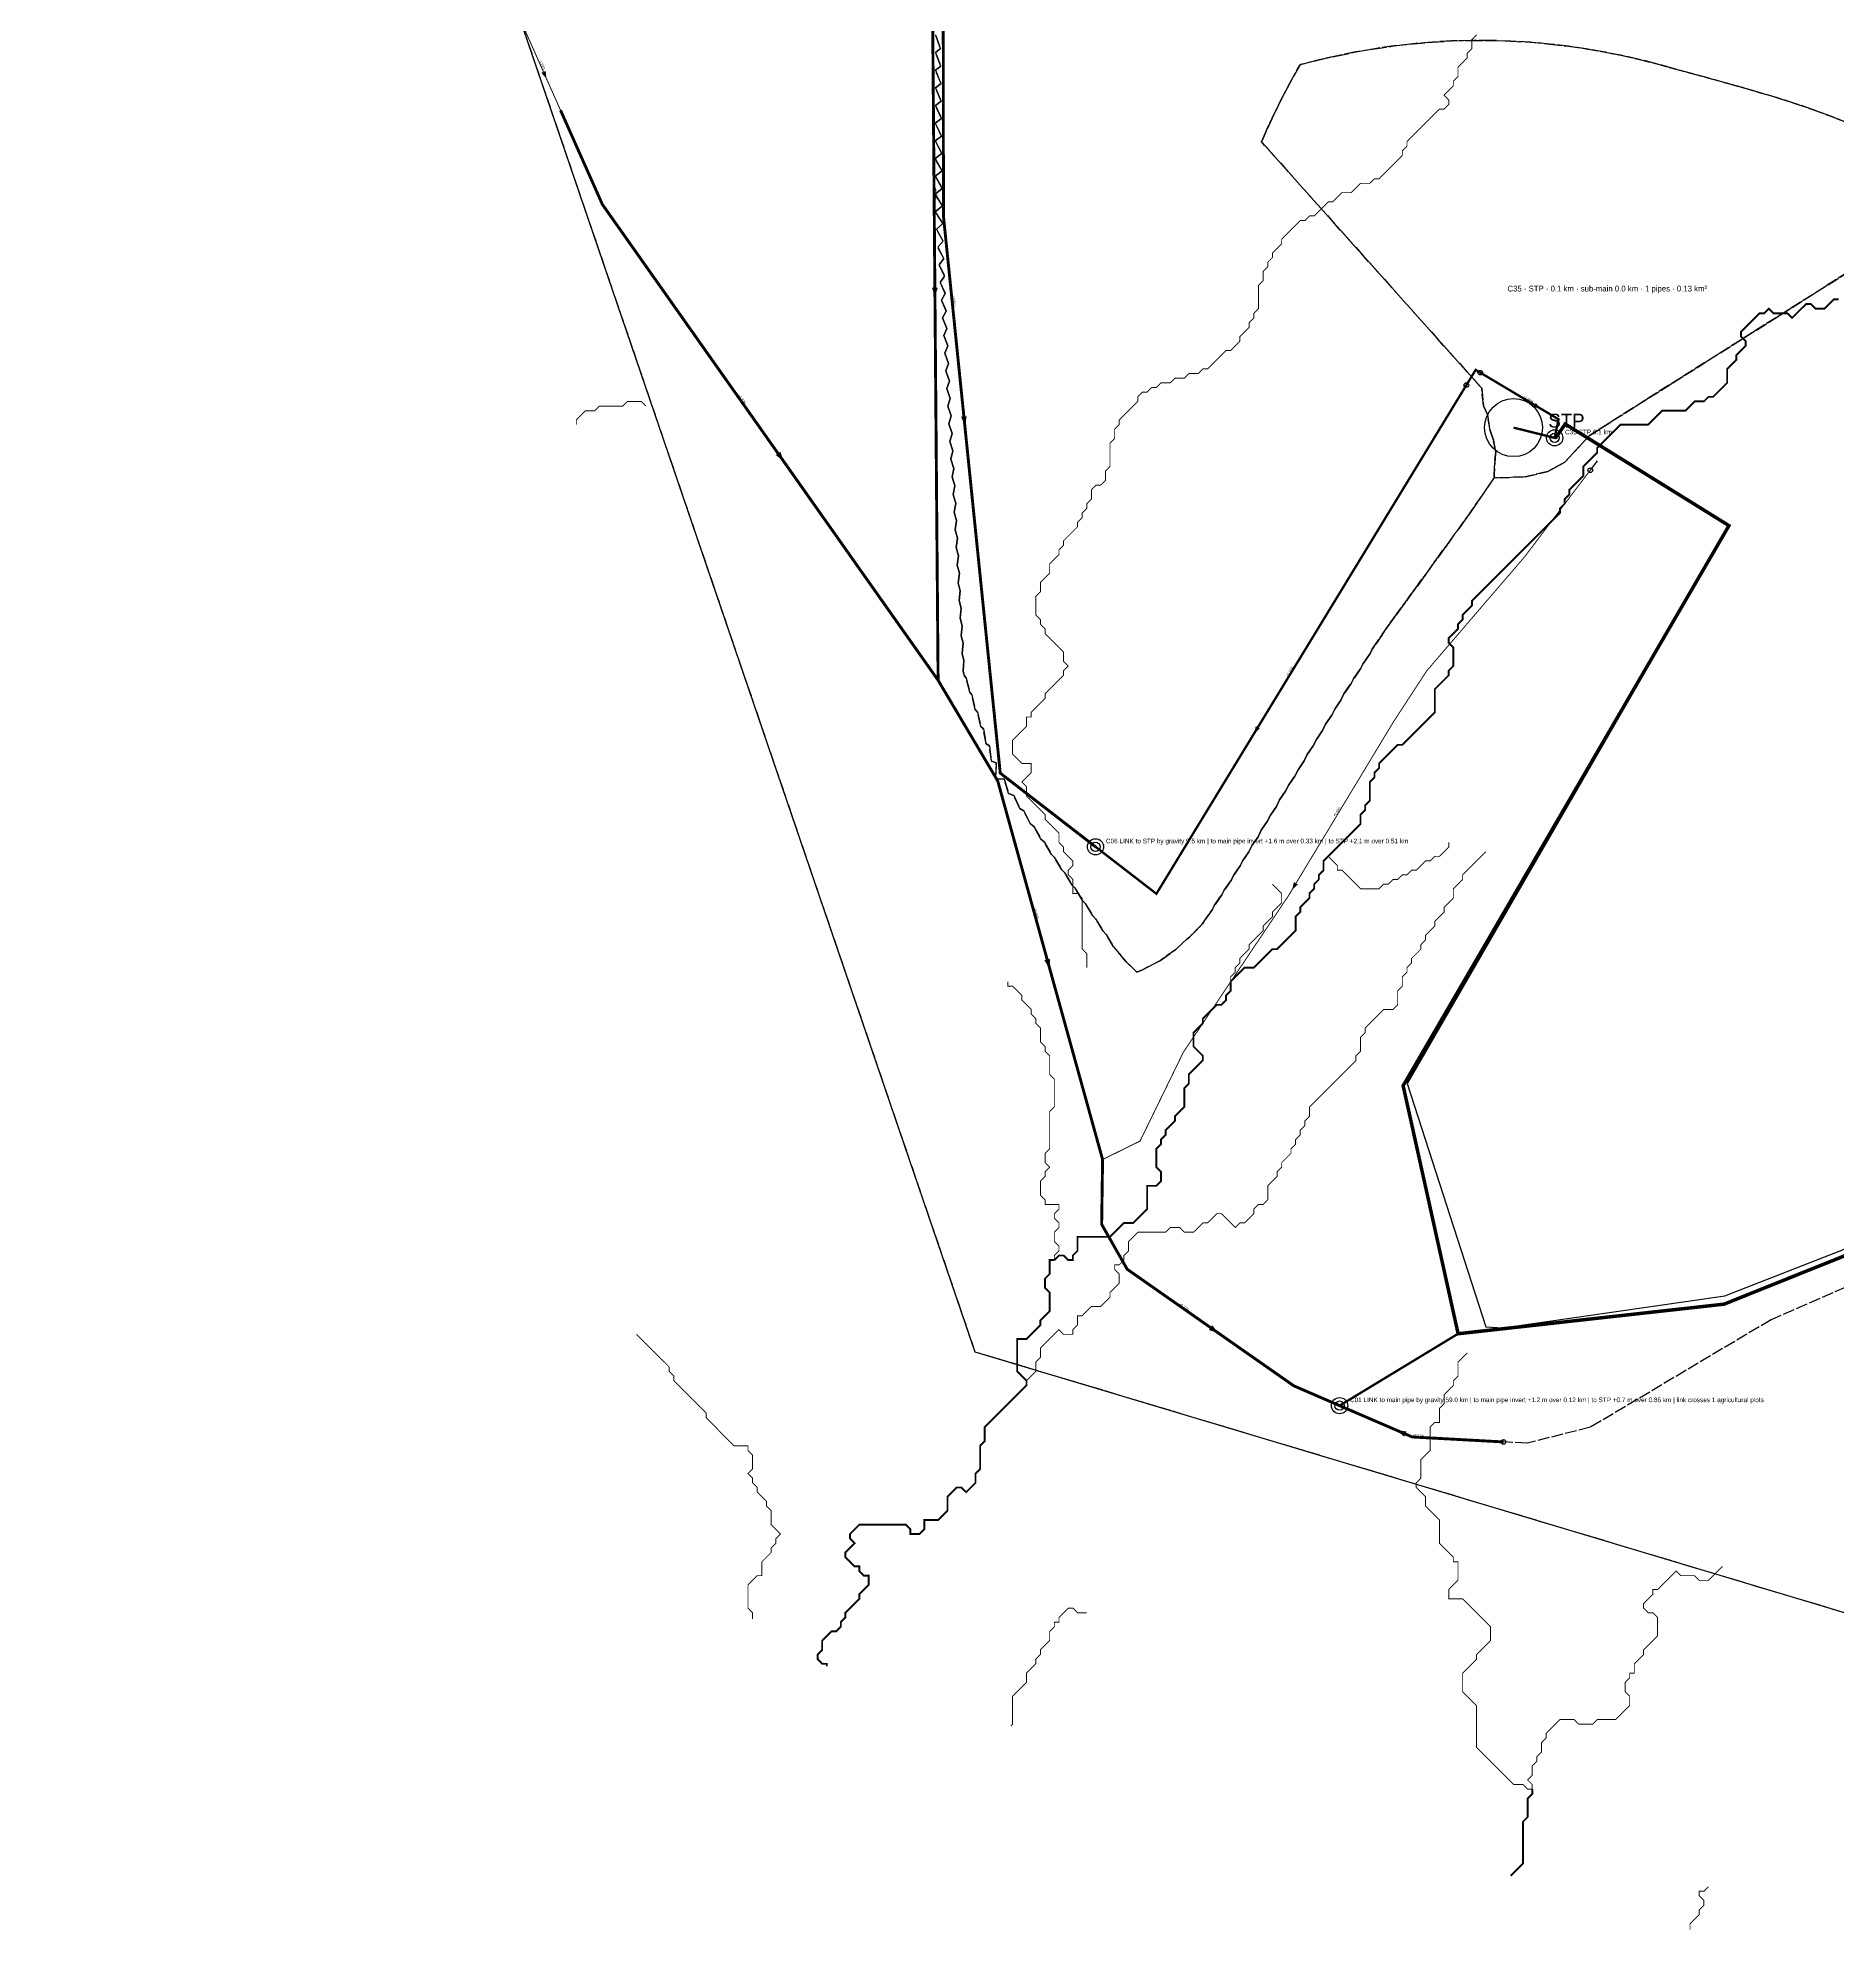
# Model space of a CAD drawing. Header units: metres. Extents: x 442821 to 452274, y 2561971 to 2571293.
# Drawn here: x 443115 to 444666, y 2562057 to 2563689 of the extents above; entities that cross this region are included whole.
import ezdxf
from ezdxf.enums import TextEntityAlignment as Align

# ---------------------------------------------------------------- set-up
doc = ezdxf.new("R2010")
doc.units = ezdxf.units.M
doc.header["$LTSCALE"] = 8
doc.linetypes.add('DASHDOT', pattern=[3.556, 2.54, -0.508, 0, -0.508])
doc.linetypes.add('DASHED', pattern=[1.524, 1.27, -0.254])
for name, color, linetype in [('A_ARROWS', 7, 'Continuous'), ('A_BUILT_2006', 252, 'Continuous'), ('A_CATCH_LABEL', 7, 'Continuous'), ('A_CATCHMENTS', 7, 'Continuous'), ('A_DIRECT_LINK', 6, 'Continuous'), ('A_ENVELOPE', 3, 'Continuous'), ('A_GRADIENT', 8, 'Continuous'), ('A_HEAD_GAP', 8, 'Continuous'), ('A_HEADS', 8, 'Continuous'), ('A_MAIN_PIPE', 5, 'Continuous'), ('A_OUTLET_LABEL', 7, 'Continuous'), ('A_OUTLETS', 7, 'Continuous'), ('A_STP', 6, 'Continuous'), ('A_STREAMS', 5, 'Continuous')]:
    doc.layers.add(name, color=color, linetype=linetype)

msp = doc.modelspace()

# ---------------------------------------------------------------- linework, layer by layer
at = {"layer": 'A_ARROWS', "color": 1}
for points in [[(443553.3, 2563653.3), (443548.9, 2563658.4), (443552.6, 2563660)], [(443888.2, 2563465.1), (443885.6, 2563473.1), (443890.6, 2563473.1)], [(443757.5, 2563323.8), (443750.9, 2563328.8), (443755, 2563331.7)], [(444196.1, 2562954.1), (444197.6, 2562960.7), (444201.1, 2562958.6)], [(443987.1, 2562886.1), (443982.5, 2562893.2), (443987.3, 2562894.5)], [(444132.4, 2562571.9), (444124.4, 2562574.5), (444127.3, 2562578.6)], [(444286.4, 2562488), (444294.7, 2562487.1), (444292.7, 2562482.5)]]:
    msp.add_solid(points, dxfattribs=at)
at = {"layer": 'A_ARROWS', "color": 3}
msp.add_solid([(444410.7, 2563368.7), (444404.2, 2563370.3), (444406.2, 2563373.7)], dxfattribs=at)
at = {"layer": 'A_ARROWS', "color": 2}
for points in [[(443914, 2563354.2), (443910.7, 2563361.9), (443915.6, 2563362.4)], [(444163.2, 2563088.6), (444164.8, 2563095.1), (444168.2, 2563093)]]:
    msp.add_solid(points, dxfattribs=at)
at = {"layer": 'A_BUILT_2006', "color": 252}
for points in [[(444423.4, 2563343.2), (444431.5, 2563355.3), (444572.9, 2563267.8), (444295.2, 2562786.9), (444363.1, 2562577.1), (444377.7, 2562576.5), (444569.2, 2562604), (444800.1, 2562694.3), (445148.7, 2563361.2), (445469.4, 2563197.5), (445714.6, 2563159.3), (445807.5, 2563389.7), (445994.1, 2563715), (446180.6, 2564037.7), (446320.8, 2564284.9), (446551.4, 2564695.1), (447061.6, 2565726.9), (448013.4, 2567331.6), (448231.6, 2567243.7), (448332.3, 2567295.5), (448412.2, 2567436.6)], [(444422.4, 2563343.7), (444425.8, 2563359.7), (444354.3, 2563402.3), (444079.1, 2562950.6), (443944.5, 2563054.6), (443895.5, 2563534.9), (443894.2, 2564981.6), (443353.4, 2565026.3), (443356.8, 2565236.3), (445139.7, 2565926.1), (445353.1, 2566067)]]:
    msp.add_lwpolyline(points, dxfattribs=at)
at = {"layer": 'A_CATCHMENTS', "color": 1, "linetype": 'DASHED'}
for points in [[(444873.7, 2562270.3), (443922.9, 2562555.5), (443114.8, 2564922.9)], [(443888.7, 2563691.2), (443893.1, 2563679.3), (443888.7, 2563675.9), (443893.2, 2563664.2), (443888.6, 2563660.7), (443893.4, 2563649.1), (443888.6, 2563645.4), (443893.6, 2563634.1), (443888.6, 2563630.2), (443893.8, 2563619), (443888.5, 2563614.9), (443893.9, 2563603.9), (443888.5, 2563599.7), (443894.1, 2563588.8), (443888.4, 2563584.4), (443894.3, 2563573.8), (443888.4, 2563569.2), (443894.5, 2563558.7), (443888.4, 2563553.9), (443894.6, 2563543.6), (443888.3, 2563538.7), (443894.9, 2563528.5), (443889.5, 2563523.5), (443895.3, 2563513.3), (443890.6, 2563508.2), (443895.8, 2563498.3), (443891.7, 2563493), (443896.4, 2563483.2), (443892.8, 2563477.7), (443897.1, 2563468.1), (443893.7, 2563462.5), (443897.8, 2563453), (443894.7, 2563447.3), (443898.5, 2563437.9), (443895.7, 2563432), (443899.2, 2563422.9), (443896.6, 2563416.8), (443899.9, 2563407.8), (443897.5, 2563401.6), (443900.7, 2563392.7), (443898.4, 2563386.3), (443901.4, 2563377.6), (443899.3, 2563371.1), (443902.2, 2563362.6), (443900.2, 2563355.8), (443903, 2563347.5), (443901.1, 2563340.6), (443903.7, 2563332.4), (443902, 2563325.4), (443904.5, 2563317.3), (443902.9, 2563310.1), (443905.3, 2563302.3), (443903.8, 2563294.9), (443906.1, 2563287.2), (443904.7, 2563279.6), (443906.9, 2563272.1), (443905.5, 2563264.4), (443907.7, 2563257.1), (443906.4, 2563249.2), (443908.5, 2563242), (443907.3, 2563233.9), (443909.3, 2563226.9), (443908.2, 2563218.7), (443910, 2563211.9), (443909, 2563203.5), (443910.8, 2563196.8), (443909.9, 2563188.2), (443911.6, 2563181.7), (443910.8, 2563173), (443912.4, 2563166.7), (443911.6, 2563157.7), (443913.2, 2563151.6), (443912.5, 2563142.5), (443913.4, 2563139.2), (443915.1, 2563136.6), (443918.2, 2563124.4), (443920, 2563122), (443922.9, 2563109.6), (443924.9, 2563107.3), (443927.7, 2563094.8), (443929.9, 2563092.7), (443932.4, 2563080), (443935.1, 2563078.1), (443936.9, 2563065), (443940.9, 2563063.5), (443940.6, 2563049.7), (443947.9, 2563049.4), (443951.7, 2563037.2), (443956.1, 2563035.4), (443961.3, 2563024.2), (443964.7, 2563022), (443970.5, 2563011), (443973.5, 2563008.6), (443979.6, 2562997.8), (443982.3, 2562995.4), (443988.6, 2562984.5), (443991.1, 2562982.1), (443997.6, 2562971.3), (443999.9, 2562968.9), (444006.5, 2562958), (444008.8, 2562955.6), (444015.5, 2562944.8), (444017.7, 2562942.2), (444024.4, 2562931.5), (444026.7, 2562928.9), (444033.3, 2562918.3), (444035.7, 2562915.5), (444042.2, 2562905), (444052.8, 2562892.2), (444062.3, 2562883.1), (444067.2, 2562885.1), (444082.6, 2562893.2), (444095.9, 2562902.7), (444105.2, 2562911.4), (444107.6, 2562913.2), (444118.5, 2562924.4), (444127.3, 2562936.9), (444129.1, 2562940.7), (444135.5, 2562949.8), (444137.4, 2562953.6), (444143.8, 2562962.7), (444145.6, 2562966.4), (444151.4, 2562974.7), (444153.7, 2562979.4), (444158.8, 2562986.7), (444161.6, 2562992.4), (444166.7, 2562999.8), (444169.5, 2563005.5), (444174.7, 2563012.8), (444177.4, 2563018.5), (444182.6, 2563025.9), (444185.3, 2563031.6), (444190.5, 2563039), (444193.2, 2563044.6), (444198.5, 2563052.1), (444201.2, 2563057.6), (444206.4, 2563065.2), (444209.1, 2563070.7), (444214.3, 2563078.3), (444217, 2563083.7), (444222.3, 2563091.4), (444224.9, 2563096.8), (444230.2, 2563104.5), (444232.8, 2563109.8), (444238.2, 2563117.6), (444240.7, 2563122.9), (444247.1, 2563132), (444248.9, 2563135.8), (444255.2, 2563145), (444257, 2563148.7), (444263.4, 2563157.9), (444265.2, 2563161.6), (444273.7, 2563174), (444273.8, 2563174.2), (444282.5, 2563186.8), (444284.2, 2563188.7), (444291.5, 2563199.2), (444293.3, 2563201.1), (444300.5, 2563211.6), (444302.3, 2563213.5), (444309.5, 2563224), (444311.3, 2563226), (444318.5, 2563236.4), (444320.3, 2563238.4), (444327.5, 2563248.7), (444329.4, 2563250.8), (444336.5, 2563261.1), (444338.4, 2563263.2), (444345.5, 2563273.5), (444347.1, 2563275.3), (444354, 2563285.3), (444354.3, 2563286), (444362.6, 2563298), (444363, 2563298.6), (444370.4, 2563309.4), (444373.2, 2563309.1), (444397.1, 2563310.2), (444416.5, 2563314.7), (444431.3, 2563322.7), (444452.1, 2563345.5), (444788.9, 2563558.3)]]:
    msp.add_lwpolyline(points, dxfattribs=at)
at = {"layer": 'A_CATCHMENTS', "color": 2, "linetype": 'DASHED'}
msp.add_lwpolyline([(444674.8, 2563615.3), (444659.7, 2563621.3), (444644.7, 2563626.8), (444629.6, 2563632), (444614.6, 2563636.9), (444599.5, 2563641.3), (444597.8, 2563641.8), (444584.5, 2563645.7), (444571.2, 2563649.4), (444569.5, 2563649.9), (444555.3, 2563653.7), (444554.5, 2563654), (444539.5, 2563658.1), (444539.5, 2563658.1), (444524.5, 2563662.2), (444523.7, 2563662.4), (444509.5, 2563666.4), (444494.5, 2563670.2), (444479.5, 2563673.5), (444464.5, 2563676.5), (444449.5, 2563679.1), (444434.5, 2563681.3), (444418.4, 2563683.2), (444401.4, 2563684.8), (444384.4, 2563685.8), (444367.3, 2563686.3), (444350.3, 2563686.4), (444333.5, 2563685.9), (444317, 2563684.9), (444300.4, 2563683.5), (444283.9, 2563681.6), (444267.4, 2563679.2), (444251.1, 2563676.4), (444235.2, 2563673.2), (444219.3, 2563669.6), (444203.4, 2563665.5), (444203, 2563665.4), (444202.4, 2563664.5), (444194, 2563649.4), (444186.2, 2563634.3), (444178.8, 2563619.2), (444171.9, 2563604.2), (444169.7, 2563598.9), (444359.5, 2563386.5), (444361, 2563371.3), (444364.5, 2563363.9), (444366.7, 2563349.9), (444369.7, 2563341.8), (444371.7, 2563331.1), (444371.3, 2563329.3), (444370.2, 2563312.1), (444370.4, 2563309.4), (444363, 2563298.6), (444362.6, 2563298), (444354.3, 2563286), (444354, 2563285.3), (444347.1, 2563275.3), (444345.5, 2563273.5), (444338.4, 2563263.2), (444336.5, 2563261.1), (444329.4, 2563250.8), (444327.5, 2563248.7), (444320.3, 2563238.4), (444318.5, 2563236.4), (444311.3, 2563226), (444309.5, 2563224), (444302.3, 2563213.5), (444300.5, 2563211.6), (444293.3, 2563201.1), (444291.5, 2563199.2), (444284.2, 2563188.7), (444282.5, 2563186.8), (444273.8, 2563174.2), (444273.7, 2563174), (444265.2, 2563161.6), (444263.4, 2563157.9), (444257, 2563148.7), (444255.2, 2563145), (444248.9, 2563135.8), (444247.1, 2563132), (444240.7, 2563122.9), (444238.2, 2563117.6), (444232.8, 2563109.8), (444230.2, 2563104.5), (444224.9, 2563096.8), (444222.3, 2563091.4), (444217, 2563083.7), (444214.3, 2563078.3), (444209.1, 2563070.7), (444206.4, 2563065.2), (444201.2, 2563057.6), (444198.5, 2563052.1), (444193.2, 2563044.6), (444190.5, 2563039), (444185.3, 2563031.6), (444182.6, 2563025.9), (444177.4, 2563018.5), (444174.7, 2563012.8), (444169.5, 2563005.5), (444166.7, 2562999.8), (444161.6, 2562992.4), (444158.8, 2562986.7), (444153.7, 2562979.4), (444151.4, 2562974.7), (444145.6, 2562966.4), (444143.8, 2562962.7), (444137.4, 2562953.6), (444135.5, 2562949.8), (444129.1, 2562940.7), (444127.3, 2562936.9), (444118.5, 2562924.4), (444107.6, 2562913.2), (444105.2, 2562911.4), (444095.9, 2562902.7), (444082.6, 2562893.2), (444067.2, 2562885.1), (444062.3, 2562883.1), (444052.8, 2562892.2), (444042.2, 2562905), (444035.7, 2562915.5), (444033.3, 2562918.3), (444026.7, 2562928.9), (444024.4, 2562931.5), (444017.7, 2562942.2), (444015.5, 2562944.8), (444008.8, 2562955.6), (444006.5, 2562958), (443999.9, 2562968.9), (443997.6, 2562971.3), (443991.1, 2562982.1), (443988.6, 2562984.5), (443982.3, 2562995.4), (443979.6, 2562997.8), (443973.5, 2563008.6), (443970.5, 2563011), (443964.7, 2563022), (443961.3, 2563024.2), (443956.1, 2563035.4), (443951.7, 2563037.2), (443947.9, 2563049.4), (443940.6, 2563049.7), (443940.9, 2563063.5), (443936.9, 2563065), (443935.1, 2563078.1), (443932.4, 2563080), (443929.9, 2563092.7), (443927.7, 2563094.8), (443927.7, 2563094.8), (443924.9, 2563107.3), (443922.9, 2563109.6), (443920, 2563122), (443918.2, 2563124.4), (443915.1, 2563136.6), (443913.4, 2563139.2), (443912.5, 2563142.5), (443913.2, 2563151.6), (443911.6, 2563157.7), (443912.4, 2563166.7), (443910.8, 2563173), (443911.6, 2563181.7), (443909.9, 2563188.2), (443910.8, 2563196.8), (443909, 2563203.5), (443910, 2563211.9), (443908.2, 2563218.7), (443909.3, 2563226.9), (443907.3, 2563233.9), (443908.5, 2563242), (443906.4, 2563249.2), (443907.7, 2563257.1), (443905.5, 2563264.4), (443906.9, 2563272.1), (443904.7, 2563279.6), (443906.1, 2563287.2), (443903.8, 2563294.9), (443905.3, 2563302.3), (443902.9, 2563310.1), (443904.5, 2563317.3), (443902, 2563325.4), (443903.7, 2563332.4), (443901.1, 2563340.6), (443903, 2563347.5), (443900.2, 2563355.8), (443902.2, 2563362.6), (443899.3, 2563371.1), (443901.4, 2563377.6), (443898.4, 2563386.3), (443900.7, 2563392.7), (443897.5, 2563401.6), (443899.9, 2563407.8), (443896.6, 2563416.8), (443899.2, 2563422.9), (443895.7, 2563432), (443898.5, 2563437.9), (443894.7, 2563447.3), (443897.8, 2563453), (443893.7, 2563462.5), (443897.1, 2563468.1), (443892.8, 2563477.7), (443896.4, 2563483.2), (443891.7, 2563493), (443895.8, 2563498.3), (443890.6, 2563508.2), (443895.3, 2563513.3), (443889.5, 2563523.5), (443894.9, 2563528.5), (443888.3, 2563538.7), (443894.6, 2563543.6), (443888.4, 2563553.9), (443894.5, 2563558.7), (443888.4, 2563569.2), (443894.3, 2563573.8), (443888.4, 2563584.4), (443894.1, 2563588.8), (443888.5, 2563599.7), (443893.9, 2563603.9), (443888.5, 2563614.9), (443893.8, 2563619), (443888.6, 2563630.2), (443893.6, 2563634.1), (443888.6, 2563645.4), (443893.4, 2563649.1), (443888.6, 2563660.7), (443893.2, 2563664.2), (443888.7, 2563675.9), (443893.1, 2563679.3), (443888.7, 2563691.2)], dxfattribs=at)
at = {"layer": 'A_CATCHMENTS', "color": 3, "linetype": 'DASHED'}
msp.add_lwpolyline([(444788.9, 2563558.3), (444452.1, 2563345.5), (444431.3, 2563322.7), (444416.5, 2563314.7), (444397.1, 2563310.2), (444373.2, 2563309.1), (444370.4, 2563309.4), (444370.2, 2563312.1), (444371.3, 2563329.3), (444371.7, 2563331.1), (444369.7, 2563341.8), (444366.7, 2563349.9), (444366.7, 2563349.9), (444364.5, 2563363.9), (444361, 2563371.3), (444359.5, 2563386.5), (444169.7, 2563598.9), (444171.9, 2563604.2), (444178.8, 2563619.2), (444186.2, 2563634.3), (444194, 2563649.4), (444202.4, 2563664.5), (444203, 2563665.4), (444203.4, 2563665.5), (444219.3, 2563669.6), (444235.2, 2563673.2), (444251.1, 2563676.4), (444267.4, 2563679.2), (444283.9, 2563681.6), (444300.4, 2563683.5), (444317, 2563684.9), (444333.5, 2563685.9), (444350.3, 2563686.4), (444367.3, 2563686.3), (444384.4, 2563685.8), (444401.4, 2563684.8), (444418.4, 2563683.2), (444434.5, 2563681.3), (444449.5, 2563679.1), (444464.5, 2563676.5), (444479.5, 2563673.5), (444494.5, 2563670.2), (444509.5, 2563666.4), (444523.7, 2563662.4), (444524.5, 2563662.2), (444539.5, 2563658.1), (444539.5, 2563658.1), (444554.5, 2563654), (444555.3, 2563653.7), (444569.5, 2563649.9), (444571.2, 2563649.4), (444584.5, 2563645.7), (444597.8, 2563641.8), (444599.5, 2563641.3), (444614.6, 2563636.9), (444629.6, 2563632), (444644.7, 2563626.8), (444659.7, 2563621.3), (444674.8, 2563615.3)], dxfattribs=at)
at = {"layer": 'A_DIRECT_LINK', "color": 6, "linetype": 'DASHED', "const_width": 2}
for points in [[(444017.2, 2564966.8), (444017.4, 2564881.2), (444017.5, 2564832.5), (444017.7, 2564745.9), (443923.6, 2564746.2), (443923.7, 2564652.9), (443923.9, 2564112.2), (443924, 2563973.1), (443895.1, 2563973.2), (443895.5, 2563534.9), (443944.5, 2563054.6), (444079.1, 2562950.6), (444354.3, 2563402.3), (444425.8, 2563359.7), (444422.4, 2563343.7), (444387, 2563352.5)], [(443894.4, 2564767.4), (443894.4, 2564767.4), (443895.1, 2563973.2), (443895.5, 2563534.9), (443944.5, 2563054.6), (444079.1, 2562950.6), (444354.3, 2563402.3), (444425.8, 2563359.7), (444422.4, 2563343.7), (444387, 2563352.5)], [(444026.6, 2562991.1), (444026.6, 2562991.1), (444079.1, 2562950.6), (444354.3, 2563402.3), (444425.8, 2563359.7), (444422.4, 2563343.7), (444387, 2563352.5)], [(444237, 2562509.3), (444339.2, 2562571.3)]]:
    msp.add_lwpolyline(points, dxfattribs=at)
at = {"layer": 'A_ENVELOPE', "color": 3}
msp.add_lwpolyline([(446687.5, 2565015.6), (446628.6, 2564893.4), (446563.7, 2564758.7), (446544.7, 2564719.1), (446459.2, 2564552.4), (446431.5, 2564503.8), (446340, 2564343.2), (446237.3, 2564159), (446145.9, 2563995.1), (446098.8, 2563913.7), (445991.2, 2563728), (445981.3, 2563710.9), (445936.8, 2563631.1), (445875.2, 2563520.9), (445841.6, 2563460.7), (445796.7, 2563382.9), (445742.6, 2563253.5), (445736.7, 2563232.2), (445717.1, 2563162.4), (445244.5, 2563377.9), (444873.7, 2562270.3), (443922.9, 2562555.5), (443114.8, 2564922.9)], dxfattribs=at)
at = {"layer": 'A_HEAD_GAP', "color": 8, "linetype": 'DASHED'}
for points in [[(444351.5, 2563397.7), (444346.3, 2563389.2)], [(444351.5, 2563397.7), (444354.3, 2563402.3), (444358.3, 2563399.9)], [(444459.1, 2563323.8), (444453.1, 2563315.8)], [(445018.7, 2562703.4), (444841, 2562684.6), (444609.1, 2562583.4), (444453.2, 2562490.6), (444398.6, 2562476.9), (444378.3, 2562478)]]:
    msp.add_lwpolyline(points, dxfattribs=at)
at = {"layer": 'A_HEADS', "color": 2}
msp.add_circle((444346.3, 2563389.2), 2, dxfattribs=at)
at = {"layer": 'A_HEADS', "color": 3}
msp.add_circle((444358.3, 2563399.9), 2, dxfattribs=at)
at = {"layer": 'A_HEADS', "color": 1}
for centre in [(444453.1, 2563315.8), (444378.3, 2562478)]:
    msp.add_circle(centre, 2, dxfattribs=at)
at = {"layer": 'A_MAIN_PIPE', "color": 5, "const_width": 3}
msp.add_lwpolyline([(446687.5, 2565015.6), (446544.7, 2564719.1), (446459.2, 2564552.4), (446340, 2564343.2), (446145.9, 2563995.1), (445981.3, 2563710.9), (445841.6, 2563460.7), (445796.7, 2563382.9), (445742.6, 2563253.5), (445717.1, 2563162.4), (445463.7, 2563198.7), (445149.7, 2563362.7), (444801.7, 2562690.4), (444568.5, 2562596.8), (444339.2, 2562571.3), (444291.8, 2562785.1), (444572.7, 2563268), (444431.5, 2563355.6), (444423, 2563343.3)], dxfattribs=at)
at = {"layer": 'A_OUTLETS', "color": 6}
for centre, radius in [((444422.4, 2563343.7), 7), ((444422.4, 2563343.7), 4), ((444026.6, 2562991.1), 7), ((444026.6, 2562991.1), 4), ((444237, 2562509.3), 7), ((444237, 2562509.3), 4)]:
    msp.add_circle(centre, radius, dxfattribs=at)
at = {"layer": 'A_SECONDARY_HEADER', "color": 1, "const_width": 2.5}
for points in [[(443884, 2563973.2), (443890.9, 2563134.7)], [(443890.9, 2563134.7), (443942.3, 2563047.9), (444032.7, 2562721.5)]]:
    msp.add_lwpolyline(points, dxfattribs=at)
at = {"layer": 'A_SECONDARY_HEADER', "color": 2, "const_width": 2.5}
msp.add_lwpolyline([(443895.1, 2563973.2), (443895.5, 2563534.9), (443944.5, 2563054.6), (444026.6, 2562991.1)], dxfattribs=at)
at = {"layer": 'A_SECONDARY_HEADER', "color": 1, "linetype": 'DASHED', "const_width": 2.5}
for points in [[(443565.4, 2563626.1), (443601.5, 2563544.9), (443890.9, 2563134.7)], [(444032.7, 2562721.5), (444031.9, 2562665.6), (444053.9, 2562626.9), (444197.5, 2562526.4), (444237, 2562509.3)], [(444378.3, 2562478), (444299.6, 2562482.3), (444237, 2562509.3)]]:
    msp.add_lwpolyline(points, dxfattribs=at)
at = {"layer": 'A_SECONDARY_MAIN', "color": 1, "linetype": 'DASHDOT', "const_width": 0.8}
msp.add_lwpolyline([(443531.1, 2563703.3), (443565.4, 2563626.1)], dxfattribs=at)
at = {"layer": 'A_SECONDARY_MAIN_BRANCH', "color": 2, "const_width": 0.8}
msp.add_lwpolyline([(444346.3, 2563389.2), (444079.1, 2562950.6), (444026.6, 2562991.1)], dxfattribs=at)
at = {"layer": 'A_SECONDARY_MAIN_BRANCH', "color": 3, "const_width": 0.8}
msp.add_lwpolyline([(444358.3, 2563399.9), (444425.8, 2563359.7), (444422.4, 2563343.7)], dxfattribs=at)
at = {"layer": 'A_SECONDARY_MAIN_BRANCH', "color": 1, "linetype": 'DASHED', "const_width": 0.8}
msp.add_lwpolyline([(444453.1, 2563315.8), (444396.5, 2563241.1), (444312.2, 2563142.9), (444283.5, 2563098.9), (444193, 2562949), (444102.4, 2562814.1), (444065, 2562737.4), (444032.7, 2562721.5)], dxfattribs=at)
at = {"layer": 'A_STP', "color": 6}
msp.add_circle((444387, 2563352.5), 25, dxfattribs=at)
at = {"layer": 'A_STREAMS', "color": 5}
for points, const_width in [([(444355.1, 2563691.2), (444351.1, 2563687.2), (444351.1, 2563683.2), (444351.1, 2563679.2), (444347.1, 2563675.2), (444347.1, 2563671.2), (444343.1, 2563667.2), (444339.1, 2563663.2), (444339.1, 2563659.2), (444339.1, 2563655.2), (444335.1, 2563651.2), (444335.1, 2563647.2), (444331.1, 2563643.2), (444327.1, 2563639.2), (444331.1, 2563635.2), (444331.1, 2563631.1), (444327.1, 2563627.1), (444323.1, 2563627.1), (444319.1, 2563623.1), (444315.1, 2563619.1), (444311.1, 2563615.1), (444307.1, 2563611.1), (444303.1, 2563607.1), (444299.1, 2563603.1), (444295.1, 2563599.1), (444295.1, 2563595.1), (444291.1, 2563591.1), (444291.1, 2563587.1), (444287.1, 2563583.1), (444283.1, 2563579.1), (444279.1, 2563575.1), (444275.1, 2563571.1), (444271.1, 2563567.1), (444267.1, 2563567.1), (444263.1, 2563563.1), (444259.1, 2563563.1), (444255.1, 2563563.1), (444251.1, 2563559.1), (444247.1, 2563555.1), (444243.1, 2563555.1), (444239.1, 2563555.1), (444235.1, 2563551.1), (444231.1, 2563547.1), (444227.1, 2563547.1), (444223.1, 2563543.1), (444219.1, 2563539.1), (444215.1, 2563535.1), (444211.1, 2563535.1), (444207.1, 2563531.1), (444203.1, 2563531.1), (444199.1, 2563527.1), (444195.1, 2563523.1), (444191.1, 2563519.1), (444187.1, 2563515.1), (444187.1, 2563511.1), (444183.1, 2563507.1), (444179.1, 2563503.1), (444179.1, 2563499.1), (444175.1, 2563495.1), (444175.1, 2563491.1), (444171.1, 2563487.1), (444171.1, 2563483.1), (444171.1, 2563479.1), (444167.1, 2563475.1), (444167.1, 2563471.1), (444167.1, 2563467.1), (444167.1, 2563463.1), (444167.1, 2563459.1), (444167.1, 2563455.1), (444163.1, 2563451.1), (444163.1, 2563447.1), (444159.1, 2563443.1), (444159.1, 2563439.1), (444155.1, 2563435.1), (444151.1, 2563431.1), (444151.1, 2563427.1), (444147.1, 2563423.1), (444143.1, 2563419.1), (444139.1, 2563419.1), (444135.1, 2563415.1), (444131.1, 2563411.1), (444127.1, 2563407.1), (444123.1, 2563403.1), (444119.1, 2563403.1), (444115.1, 2563399.1), (444111.1, 2563399.1), (444107.1, 2563399.1), (444103.1, 2563395.1), (444099.1, 2563395.1), (444095.1, 2563395.1), (444091.1, 2563391.1), (444087.1, 2563391.1), (444083.1, 2563391.1), (444079.1, 2563387.1), (444075.1, 2563387.1), (444071.1, 2563383.1), (444067.1, 2563383.1), (444063.1, 2563379.1), (444063.1, 2563375.1), (444059.1, 2563371.1), (444055.1, 2563367.1), (444051.1, 2563363.1), (444047.1, 2563359.1), (444047.1, 2563355.1), (444043.1, 2563351.1), (444043.1, 2563347), (444043.1, 2563343), (444039.1, 2563339), (444039.1, 2563335), (444039.1, 2563331), (444039.1, 2563327), (444039.1, 2563323), (444039.1, 2563319), (444035.1, 2563315), (444035.1, 2563311), (444035.1, 2563307), (444031.1, 2563303), (444027.1, 2563303), (444023.1, 2563299), (444023.1, 2563295), (444023.1, 2563291), (444019.1, 2563287), (444019.1, 2563283), (444015.1, 2563279), (444015.1, 2563275), (444011.1, 2563271), (444011.1, 2563267), (444007.1, 2563263), (444003.1, 2563259), (443999.1, 2563255), (443999.1, 2563251), (443995.1, 2563247), (443995.1, 2563243), (443991.1, 2563239), (443987.1, 2563235), (443987.1, 2563231), (443987.1, 2563227), (443983.1, 2563223), (443979.1, 2563219), (443979.1, 2563215), (443979.1, 2563211), (443975.1, 2563207), (443975.1, 2563203), (443975.1, 2563199), (443975.1, 2563195), (443975.1, 2563191), (443979.1, 2563187), (443979.1, 2563183), (443983.1, 2563179), (443983.1, 2563175), (443987.1, 2563171), (443991.1, 2563167), (443995.1, 2563163), (443999.1, 2563159), (443999.1, 2563155), (443999.1, 2563151), (444003.1, 2563147), (443999.1, 2563143), (443999.1, 2563139), (443995.1, 2563135), (443991.1, 2563131), (443987.1, 2563127), (443983.1, 2563123), (443983.1, 2563119), (443979.1, 2563115), (443975.1, 2563111), (443971.1, 2563107), (443971.1, 2563103), (443967.1, 2563103), (443967.1, 2563099), (443967.1, 2563095), (443963.1, 2563091), (443959.1, 2563087), (443955.1, 2563083), (443955.1, 2563079), (443955.1, 2563075), (443955.1, 2563071), (443959.1, 2563067), (443963.1, 2563063), (443967.1, 2563063), (443971.1, 2563063), (443971.1, 2563058.9), (443971.1, 2563054.9), (443967.1, 2563050.9), (443963.1, 2563046.9), (443967.1, 2563042.9), (443967.1, 2563038.9), (443967.1, 2563034.9), (443971.1, 2563030.9), (443975.1, 2563026.9), (443979.1, 2563022.9), (443983.1, 2563018.9), (443983.1, 2563014.9), (443987.1, 2563010.9), (443991.1, 2563006.9), (443995.1, 2563002.9), (443995.1, 2562998.9), (443995.1, 2562994.9), (443999.1, 2562990.9), (443999.1, 2562986.9), (444003.1, 2562982.9), (444007.1, 2562978.9), (444007.1, 2562974.9), (444003.1, 2562970.9), (444003.1, 2562966.9), (444007.1, 2562962.9), (444007.1, 2562958.9), (444007.1, 2562954.9), (444007.1, 2562950.9), (444011.1, 2562950.9), (444015.1, 2562946.9), (444015.1, 2562942.9), (444015.1, 2562938.9), (444015.1, 2562934.9), (444015.1, 2562930.9), (444015.1, 2562926.9), (444015.1, 2562922.9), (444015.1, 2562918.9), (444015.1, 2562914.9), (444015.1, 2562910.9), (444015.1, 2562906.9), (444015.1, 2562902.9), (444019.1, 2562898.9), (444019.1, 2562894.9), (444019.1, 2562890.9), (444019.1, 2562886.9)], 0.8), ([(444667.2, 2563463.1), (444663.2, 2563463.1), (444659.2, 2563459.1), (444655.2, 2563455.1), (444651.2, 2563455.1), (444647.2, 2563455.1), (444643.2, 2563459.1), (444639.2, 2563459.1), (444635.1, 2563455.1), (444631.1, 2563451.1), (444627.1, 2563447.1), (444623.1, 2563451.1), (444619.1, 2563451.1), (444615.1, 2563451.1), (444611.1, 2563451.1), (444607.1, 2563455.1), (444603.1, 2563451.1), (444599.1, 2563451.1), (444595.1, 2563447.1), (444591.1, 2563443.1), (444587.1, 2563439.1), (444583.1, 2563435.1), (444583.1, 2563431.1), (444587.1, 2563427.1), (444587.1, 2563423.1), (444583.1, 2563419.1), (444579.1, 2563415.1), (444579.1, 2563411.1), (444575.1, 2563407.1), (444571.1, 2563403.1), (444571.1, 2563399.1), (444571.1, 2563395.1), (444571.1, 2563391.1), (444567.1, 2563387.1), (444563.1, 2563383.1), (444559.1, 2563379.1), (444555.1, 2563379.1), (444551.1, 2563375.1), (444547.1, 2563375.1), (444543.1, 2563375.1), (444539.1, 2563371.1), (444535.1, 2563367.1), (444531.1, 2563367.1), (444527.1, 2563367.1), (444523.1, 2563367.1), (444519.1, 2563367.1), (444515.1, 2563367.1), (444511.1, 2563363.1), (444507.1, 2563359.1), (444503.1, 2563355.1), (444499.1, 2563355.1), (444495.1, 2563355.1), (444491.1, 2563355.1), (444487.1, 2563355.1), (444483.1, 2563355.1), (444479.1, 2563355.1), (444475.1, 2563351.1), (444471.1, 2563347), (444467.1, 2563343), (444463.1, 2563339), (444459.1, 2563335), (444459.1, 2563331), (444455.1, 2563327), (444451.1, 2563323), (444447.1, 2563319), (444447.1, 2563315), (444447.1, 2563311), (444443.1, 2563307), (444439.1, 2563303), (444435.1, 2563299), (444435.1, 2563295), (444431.1, 2563291), (444431.1, 2563287), (444427.1, 2563283), (444427.1, 2563279), (444423.1, 2563275), (444419.1, 2563271), (444415.1, 2563267), (444411.1, 2563263), (444407.1, 2563259), (444403.1, 2563255), (444399.1, 2563251), (444395.1, 2563247), (444391.1, 2563243), (444387.1, 2563239), (444383.1, 2563235), (444379.1, 2563231), (444375.1, 2563227), (444371.1, 2563223), (444367.1, 2563219), (444363.1, 2563215), (444359.1, 2563211), (444355.1, 2563207), (444351.1, 2563203), (444351.1, 2563199), (444347.1, 2563195), (444343.1, 2563191), (444343.1, 2563187), (444339.1, 2563183), (444339.1, 2563179), (444335.1, 2563175), (444331.1, 2563171), (444331.1, 2563167), (444335.1, 2563163), (444335.1, 2563159), (444335.1, 2563155), (444335.1, 2563151), (444335.1, 2563147), (444331.1, 2563143), (444331.1, 2563139), (444327.1, 2563135), (444323.1, 2563131), (444319.1, 2563127), (444319.1, 2563123), (444319.1, 2563119), (444319.1, 2563115), (444319.1, 2563111), (444319.1, 2563107), (444315.1, 2563103), (444311.1, 2563099), (444307.1, 2563095), (444303.1, 2563091), (444299.1, 2563087), (444295.1, 2563083), (444291.1, 2563079), (444287.1, 2563079), (444283.1, 2563075), (444279.1, 2563071), (444275.1, 2563067), (444271.1, 2563063), (444271.1, 2563058.9), (444267.1, 2563054.9), (444267.1, 2563050.9), (444263.1, 2563046.9), (444263.1, 2563042.9), (444263.1, 2563038.9), (444263.1, 2563034.9), (444263.1, 2563030.9), (444259.1, 2563026.9), (444259.1, 2563022.9), (444255.1, 2563018.9), (444255.1, 2563014.9), (444255.1, 2563010.9), (444251.1, 2563006.9), (444247.1, 2563002.9), (444243.1, 2562998.9), (444239.1, 2562994.9), (444235.1, 2562990.9), (444231.1, 2562986.9), (444227.1, 2562982.9)], 1.6), ([(443639, 2563371.1), (443635, 2563375.1), (443631, 2563375.1), (443627, 2563375.1), (443623, 2563375.1), (443619, 2563371.1), (443615, 2563371.1), (443611, 2563371.1), (443607, 2563371.1), (443603, 2563371.1), (443599, 2563371.1), (443595, 2563367.1), (443591, 2563367.1), (443587, 2563367.1), (443583, 2563363.1), (443579, 2563359.1), (443579, 2563355.1)], 0.8), ([(444363.1, 2562986.9), (444359.1, 2562982.9), (444355.1, 2562978.9), (444351.1, 2562974.9), (444347.1, 2562970.9), (444343.1, 2562966.9), (444343.1, 2562962.9), (444339.1, 2562958.9), (444335.1, 2562954.9), (444335.1, 2562950.9), (444335.1, 2562946.9), (444331.1, 2562942.9), (444327.1, 2562938.9), (444327.1, 2562934.9), (444323.1, 2562930.9), (444319.1, 2562926.9), (444319.1, 2562922.9), (444315.1, 2562918.9), (444311.1, 2562914.9), (444311.1, 2562910.9), (444307.1, 2562906.9), (444307.1, 2562902.9), (444303.1, 2562898.9), (444299.1, 2562894.9), (444299.1, 2562890.9), (444295.1, 2562886.9), (444295.1, 2562882.9), (444291.1, 2562878.9), (444291.1, 2562874.9), (444291.1, 2562870.9), (444287.1, 2562866.9), (444287.1, 2562862.9), (444287.1, 2562858.9), (444287.1, 2562854.9), (444283.1, 2562850.9), (444279.1, 2562850.9), (444275.1, 2562850.9), (444271.1, 2562846.9), (444267.1, 2562842.9), (444263.1, 2562838.9), (444259.1, 2562834.9), (444259.1, 2562830.9), (444255.1, 2562826.9), (444255.1, 2562822.9), (444255.1, 2562818.9), (444255.1, 2562814.9), (444251.1, 2562810.9), (444251.1, 2562806.9), (444247.1, 2562802.9), (444243.1, 2562798.9), (444239.1, 2562794.9), (444235.1, 2562790.9), (444231.1, 2562786.9), (444227.1, 2562782.9), (444223.1, 2562778.9), (444219.1, 2562774.9), (444215.1, 2562770.8), (444211.1, 2562766.8), (444211.1, 2562762.8), (444211.1, 2562758.8), (444207.1, 2562754.8), (444207.1, 2562750.8), (444203.1, 2562746.8), (444203.1, 2562742.8), (444199.1, 2562738.8), (444199.1, 2562734.8), (444195.1, 2562730.8), (444195.1, 2562726.8), (444191.1, 2562722.8), (444187.1, 2562718.8), (444187.1, 2562714.8), (444183.1, 2562710.8), (444183.1, 2562706.8), (444179.1, 2562702.8), (444175.1, 2562698.8), (444175.1, 2562694.8), (444175.1, 2562690.8), (444175.1, 2562686.8), (444171.1, 2562682.8), (444167.1, 2562682.8), (444163.1, 2562678.8), (444163.1, 2562674.8), (444159.1, 2562670.8), (444155.1, 2562666.8), (444151.1, 2562666.8), (444147.1, 2562662.8), (444143.1, 2562666.8), (444139.1, 2562670.8), (444135.1, 2562674.8), (444131.1, 2562674.8), (444127.1, 2562670.8), (444123.1, 2562666.8), (444119.1, 2562666.8), (444115.1, 2562662.8), (444111.1, 2562658.8), (444107.1, 2562658.8), (444103.1, 2562658.8), (444099.1, 2562662.8), (444095.1, 2562662.8), (444091.1, 2562662.8), (444087.1, 2562658.8), (444083.1, 2562658.8), (444079.1, 2562658.8), (444075.1, 2562658.8), (444071.1, 2562658.8), (444067.1, 2562658.8), (444063.1, 2562658.8), (444059.1, 2562654.8), (444055.1, 2562650.8), (444055.1, 2562646.8), (444055.1, 2562642.8), (444051.1, 2562638.8), (444051.1, 2562634.8), (444047.1, 2562630.8), (444043.1, 2562630.8), (444043.1, 2562626.8), (444047.1, 2562622.8), (444047.1, 2562618.8), (444047.1, 2562614.8), (444043.1, 2562610.8), (444039.1, 2562606.8), (444039.1, 2562602.8), (444035.1, 2562598.8), (444031.1, 2562594.8), (444027.1, 2562594.8), (444023.1, 2562594.8), (444019.1, 2562590.8), (444015.1, 2562586.8), (444011.1, 2562586.8), (444011.1, 2562582.8), (444011.1, 2562578.8), (444007.1, 2562574.8), (444007.1, 2562570.8), (444003.1, 2562570.8), (443999.1, 2562570.8), (443995.1, 2562574.8), (443991.1, 2562570.8), (443987.1, 2562566.8), (443983.1, 2562562.8), (443979.1, 2562558.8), (443979.1, 2562554.8), (443979.1, 2562550.8), (443975.1, 2562546.8), (443975.1, 2562542.8), (443975.1, 2562538.8), (443971.1, 2562534.8), (443967.1, 2562530.8)], 0.8), ([(444227.1, 2562982.9), (444223.1, 2562978.9), (444223.1, 2562974.9), (444223.1, 2562970.9), (444219.1, 2562966.9), (444219.1, 2562962.9), (444215.1, 2562958.9), (444215.1, 2562954.9), (444211.1, 2562950.9), (444211.1, 2562946.9), (444207.1, 2562942.9), (444203.1, 2562938.9), (444203.1, 2562934.9), (444199.1, 2562930.9), (444199.1, 2562926.9), (444199.1, 2562922.9), (444199.1, 2562918.9), (444195.1, 2562914.9), (444191.1, 2562910.9), (444187.1, 2562906.9), (444183.1, 2562902.9), (444179.1, 2562902.9), (444175.1, 2562898.9), (444171.1, 2562894.9), (444167.1, 2562890.9), (444163.1, 2562886.9), (444159.1, 2562886.9), (444155.1, 2562886.9), (444151.1, 2562882.9), (444147.1, 2562878.9), (444143.1, 2562874.9)], 1.6), ([(444331.1, 2562994.9), (444331.1, 2562990.9), (444327.1, 2562986.9), (444323.1, 2562982.9), (444319.1, 2562982.9), (444315.1, 2562978.9), (444311.1, 2562978.9), (444307.1, 2562974.9), (444303.1, 2562970.9), (444299.1, 2562970.9), (444295.1, 2562966.9), (444291.1, 2562966.9), (444287.1, 2562962.9), (444283.1, 2562962.9), (444279.1, 2562958.9), (444275.1, 2562958.9), (444271.1, 2562954.9), (444267.1, 2562954.9), (444263.1, 2562954.9), (444259.1, 2562954.9), (444255.1, 2562954.9), (444251.1, 2562958.9), (444247.1, 2562962.9), (444243.1, 2562966.9), (444239.1, 2562970.9), (444235.1, 2562970.9), (444235.1, 2562974.9), (444231.1, 2562978.9), (444227.1, 2562982.9)], 0.8), ([(444179.1, 2562958.9), (444183.1, 2562954.9), (444187.1, 2562950.9), (444187.1, 2562946.9), (444187.1, 2562942.9), (444183.1, 2562938.9), (444179.1, 2562934.9), (444179.1, 2562930.9), (444175.1, 2562926.9), (444171.1, 2562922.9), (444171.1, 2562918.9), (444167.1, 2562914.9), (444163.1, 2562910.9), (444159.1, 2562906.9), (444159.1, 2562902.9), (444155.1, 2562898.9), (444151.1, 2562894.9), (444151.1, 2562890.9), (444147.1, 2562886.9), (444147.1, 2562882.9), (444143.1, 2562878.9), (444143.1, 2562874.9)], 0.8), ([(443951.1, 2562874.9), (443951.1, 2562870.9), (443955.1, 2562870.9), (443959.1, 2562866.9), (443963.1, 2562862.9), (443963.1, 2562858.9), (443967.1, 2562854.9), (443971.1, 2562850.9), (443971.1, 2562846.9), (443975.1, 2562842.9), (443975.1, 2562838.9), (443979.1, 2562834.9), (443979.1, 2562830.9), (443979.1, 2562826.9), (443979.1, 2562822.9), (443983.1, 2562818.9), (443983.1, 2562814.9), (443987.1, 2562810.9), (443987.1, 2562806.9), (443987.1, 2562802.9), (443987.1, 2562798.9), (443987.1, 2562794.9), (443991.1, 2562790.9), (443991.1, 2562786.9), (443991.1, 2562782.9), (443991.1, 2562778.9), (443991.1, 2562774.9), (443991.1, 2562770.8), (443991.1, 2562766.8), (443987.1, 2562762.8), (443987.1, 2562758.8), (443987.1, 2562754.8), (443987.1, 2562750.8), (443987.1, 2562746.8), (443987.1, 2562742.8), (443987.1, 2562738.8), (443987.1, 2562734.8), (443987.1, 2562730.8), (443983.1, 2562726.8), (443983.1, 2562722.8), (443983.1, 2562718.8), (443987.1, 2562714.8), (443983.1, 2562710.8), (443983.1, 2562706.8), (443979.1, 2562702.8), (443979.1, 2562698.8), (443979.1, 2562694.8), (443979.1, 2562690.8), (443983.1, 2562686.8), (443983.1, 2562682.8), (443987.1, 2562682.8), (443991.1, 2562682.8), (443995.1, 2562682.8), (443995.1, 2562678.8), (443991.1, 2562674.8), (443991.1, 2562670.8), (443995.1, 2562666.8), (443995.1, 2562662.8), (443991.1, 2562658.8), (443991.1, 2562654.8), (443991.1, 2562650.8), (443995.1, 2562646.8), (443995.1, 2562642.8), (443991.1, 2562638.8), (443991.1, 2562634.8)], 0.8), ([(444143.1, 2562874.9), (444143.1, 2562870.9), (444143.1, 2562866.9), (444139.1, 2562862.9), (444139.1, 2562858.9), (444135.1, 2562854.9), (444131.1, 2562854.9), (444127.1, 2562850.9), (444123.1, 2562846.9), (444119.1, 2562842.9), (444119.1, 2562838.9), (444115.1, 2562834.9), (444111.1, 2562830.9), (444111.1, 2562826.9), (444111.1, 2562822.9), (444111.1, 2562818.9), (444115.1, 2562814.9), (444119.1, 2562810.9), (444119.1, 2562806.9), (444115.1, 2562802.9), (444111.1, 2562798.9), (444107.1, 2562794.9), (444107.1, 2562790.9), (444107.1, 2562786.9), (444103.1, 2562782.9), (444103.1, 2562778.9), (444103.1, 2562774.9), (444103.1, 2562770.8), (444103.1, 2562766.8), (444099.1, 2562762.8), (444095.1, 2562758.8), (444095.1, 2562754.8), (444091.1, 2562750.8), (444087.1, 2562746.8), (444087.1, 2562742.8), (444083.1, 2562738.8), (444083.1, 2562734.8), (444079.1, 2562730.8), (444079.1, 2562726.8), (444079.1, 2562722.8), (444079.1, 2562718.8), (444079.1, 2562714.8), (444083.1, 2562710.8), (444083.1, 2562706.8), (444083.1, 2562702.8), (444079.1, 2562698.8), (444075.1, 2562698.8), (444071.1, 2562698.8), (444071.1, 2562694.8), (444071.1, 2562690.8), (444071.1, 2562686.8), (444071.1, 2562682.8), (444071.1, 2562678.8), (444067.1, 2562674.8), (444063.1, 2562670.8), (444059.1, 2562666.8), (444055.1, 2562666.8), (444051.1, 2562666.8), (444047.1, 2562662.8), (444043.1, 2562658.8), (444039.1, 2562654.8), (444035.1, 2562654.8), (444031.1, 2562654.8), (444027.1, 2562654.8), (444023.1, 2562654.8), (444019.1, 2562654.8), (444015.1, 2562654.8), (444011.1, 2562654.8), (444011.1, 2562650.8), (444011.1, 2562646.8), (444011.1, 2562642.8), (444007.1, 2562638.8), (444007.1, 2562634.8), (444003.1, 2562634.8), (443999.1, 2562638.8), (443995.1, 2562638.8), (443991.1, 2562634.8)], 1.6), ([(443991.1, 2562634.8), (443987.1, 2562634.8), (443987.1, 2562630.8), (443987.1, 2562626.8), (443987.1, 2562622.8), (443983.1, 2562618.8), (443983.1, 2562614.8), (443983.1, 2562610.8), (443987.1, 2562606.8), (443987.1, 2562602.8), (443987.1, 2562598.8), (443987.1, 2562594.8), (443987.1, 2562590.8), (443983.1, 2562586.8), (443979.1, 2562582.8), (443979.1, 2562578.8), (443975.1, 2562574.8), (443971.1, 2562570.8), (443967.1, 2562566.8), (443963.1, 2562566.8), (443959.1, 2562566.8), (443959.1, 2562562.8), (443959.1, 2562558.8), (443959.1, 2562554.8), (443959.1, 2562550.8), (443959.1, 2562546.8), (443959.1, 2562542.8), (443959.1, 2562538.8), (443963.1, 2562534.8), (443967.1, 2562530.8)], 1.6), ([(443631, 2562570.8), (443635, 2562566.8), (443639, 2562562.8), (443643, 2562558.8), (443647, 2562554.8), (443651, 2562550.8), (443655, 2562546.8), (443659, 2562542.8), (443659, 2562538.8), (443663, 2562534.8), (443663, 2562530.8), (443667, 2562526.8), (443671, 2562522.8), (443675, 2562518.8), (443679, 2562514.8), (443683, 2562510.8), (443687, 2562506.8), (443691, 2562502.8), (443691, 2562498.8), (443695, 2562494.8), (443699, 2562490.8), (443703, 2562486.7), (443707, 2562482.7), (443711, 2562478.7), (443715, 2562474.7), (443719, 2562474.7), (443723, 2562474.7), (443727, 2562474.7), (443727, 2562470.7), (443731, 2562466.7), (443731, 2562462.7), (443731, 2562458.7), (443731, 2562454.7), (443727, 2562450.7), (443731, 2562446.7), (443731, 2562442.7), (443735, 2562438.7), (443735, 2562434.7), (443739, 2562430.7), (443743, 2562426.7), (443743, 2562422.7), (443747, 2562418.7), (443747, 2562414.7), (443747, 2562410.7), (443747, 2562406.7), (443751, 2562402.7), (443755, 2562398.7), (443751, 2562394.7), (443751, 2562390.7), (443747, 2562386.7), (443747, 2562382.7), (443743, 2562378.7), (443739, 2562374.7), (443739, 2562370.7), (443739, 2562366.7), (443739, 2562362.7), (443735, 2562362.7), (443731, 2562358.7), (443727, 2562354.7), (443727, 2562350.7), (443727, 2562346.7), (443727, 2562342.7), (443727, 2562338.7), (443727, 2562334.7), (443731, 2562330.7), (443731, 2562326.7), (443731, 2562325.3)], 0.8), ([(444347.1, 2562554.8), (444343.1, 2562550.8), (444339.1, 2562546.8), (444339.1, 2562542.8), (444339.1, 2562538.8), (444339.1, 2562534.8), (444335.1, 2562530.8), (444335.1, 2562526.8), (444331.1, 2562522.8), (444327.1, 2562518.8), (444327.1, 2562514.8), (444327.1, 2562510.8), (444323.1, 2562506.8), (444323.1, 2562502.8), (444323.1, 2562498.8), (444323.1, 2562494.8), (444319.1, 2562494.8), (444315.1, 2562490.8), (444315.1, 2562486.7), (444315.1, 2562482.7), (444315.1, 2562478.7), (444315.1, 2562474.7), (444315.1, 2562470.7), (444311.1, 2562466.7), (444307.1, 2562462.7), (444307.1, 2562458.7), (444307.1, 2562454.7), (444307.1, 2562450.7), (444307.1, 2562446.7), (444303.1, 2562442.7), (444303.1, 2562438.7), (444307.1, 2562434.7), (444311.1, 2562430.7), (444311.1, 2562426.7), (444311.1, 2562422.7), (444315.1, 2562418.7), (444319.1, 2562414.7), (444323.1, 2562410.7), (444323.1, 2562406.7), (444323.1, 2562402.7), (444323.1, 2562398.7), (444323.1, 2562394.7), (444323.1, 2562390.7), (444327.1, 2562386.7), (444331.1, 2562382.7), (444335.1, 2562378.7), (444335.1, 2562374.7), (444339.1, 2562374.7), (444339.1, 2562370.7), (444339.1, 2562366.7), (444339.1, 2562362.7), (444339.1, 2562358.7), (444335.1, 2562354.7), (444331.1, 2562350.7), (444331.1, 2562346.7), (444331.1, 2562342.7), (444335.1, 2562342.7), (444339.1, 2562342.7), (444343.1, 2562342.7), (444347.1, 2562338.7), (444351.1, 2562334.7), (444355.1, 2562330.7), (444359.1, 2562326.7), (444363.1, 2562322.7), (444367.1, 2562318.7), (444367.1, 2562314.7), (444367.1, 2562310.7), (444367.1, 2562306.7), (444363.1, 2562302.7), (444359.1, 2562298.7), (444355.1, 2562294.7), (444355.1, 2562290.7), (444351.1, 2562286.7), (444347.1, 2562282.7), (444343.1, 2562278.7), (444343.1, 2562274.7), (444343.1, 2562270.7), (444343.1, 2562266.7), (444343.1, 2562262.7), (444347.1, 2562258.7), (444351.1, 2562254.7), (444355.1, 2562250.7), (444355.1, 2562246.7), (444355.1, 2562242.7), (444355.1, 2562238.7), (444355.1, 2562234.7), (444355.1, 2562230.7), (444355.1, 2562226.7), (444355.1, 2562222.7), (444355.1, 2562218.7), (444355.1, 2562214.7), (444359.1, 2562210.7), (444363.1, 2562206.7), (444367.1, 2562202.7), (444371.1, 2562198.6), (444375.1, 2562194.6), (444379.1, 2562190.6), (444383.1, 2562186.6), (444387.1, 2562182.6), (444391.1, 2562182.6), (444395.1, 2562182.6), (444399.1, 2562178.6), (444403.1, 2562178.6)], 0.8), ([(443967.1, 2562530.8), (443967.1, 2562526.8), (443963.1, 2562522.8), (443959.1, 2562518.8), (443955.1, 2562514.8), (443951.1, 2562510.8), (443947.1, 2562506.8), (443943.1, 2562502.8), (443939.1, 2562498.8), (443935.1, 2562494.8), (443931.1, 2562490.8), (443931.1, 2562486.7), (443931.1, 2562482.7), (443931.1, 2562478.7), (443927.1, 2562474.7), (443927.1, 2562470.7), (443927.1, 2562466.7), (443927.1, 2562462.7), (443927.1, 2562458.7), (443927.1, 2562454.7), (443923.1, 2562450.7), (443923.1, 2562446.7), (443923.1, 2562442.7), (443919.1, 2562438.7), (443915.1, 2562434.7), (443911, 2562438.7), (443907, 2562438.7), (443903, 2562434.7), (443899, 2562430.7), (443899, 2562426.7), (443899, 2562422.7), (443899, 2562418.7), (443895, 2562414.7), (443891, 2562410.7), (443887, 2562410.7), (443883, 2562410.7), (443879, 2562410.7), (443879, 2562406.7), (443879, 2562402.7), (443875, 2562398.7), (443871, 2562398.7), (443867, 2562398.7), (443867, 2562402.7), (443863, 2562406.7), (443859, 2562406.7), (443855, 2562406.7), (443851, 2562406.7), (443847, 2562406.7), (443843, 2562406.7), (443839, 2562406.7), (443835, 2562406.7), (443831, 2562406.7), (443827, 2562406.7), (443823, 2562406.7), (443819, 2562402.7), (443815, 2562398.7), (443815, 2562394.7), (443819, 2562390.7), (443815, 2562386.7), (443811, 2562382.7), (443811, 2562378.7), (443815, 2562374.7), (443819, 2562370.7), (443823, 2562370.7), (443823, 2562366.7), (443827, 2562362.7), (443831, 2562362.7), (443831, 2562358.7), (443831, 2562354.7), (443827, 2562350.7), (443823, 2562346.7), (443823, 2562342.7), (443819, 2562338.7), (443815, 2562334.7), (443811, 2562330.7), (443811, 2562326.7), (443807, 2562322.7), (443807, 2562318.7), (443803, 2562314.7), (443799, 2562314.7), (443795, 2562310.7), (443791, 2562306.7), (443791, 2562302.7), (443791, 2562298.7), (443787, 2562294.7), (443787, 2562290.7), (443791, 2562286.7), (443795, 2562286.7), (443795, 2562284.5)], 1.6), ([(444567.1, 2562370.7), (444563.1, 2562366.7), (444559.1, 2562362.7), (444555.1, 2562358.7), (444551.1, 2562358.7), (444547.1, 2562358.7), (444543.1, 2562362.7), (444539.1, 2562362.7), (444535.1, 2562362.7), (444531.1, 2562362.7), (444527.1, 2562366.7), (444523.1, 2562362.7), (444519.1, 2562358.7), (444515.1, 2562354.7), (444511.1, 2562350.7), (444507.1, 2562350.7), (444507.1, 2562346.7), (444503.1, 2562342.7), (444499.1, 2562338.7), (444499.1, 2562334.7), (444503.1, 2562330.7), (444507.1, 2562330.7), (444511.1, 2562326.7), (444511.1, 2562322.7), (444511.1, 2562318.7), (444511.1, 2562314.7), (444511.1, 2562310.7), (444507.1, 2562306.7), (444503.1, 2562302.7), (444499.1, 2562298.7), (444499.1, 2562294.7), (444495.1, 2562290.7), (444491.1, 2562286.7), (444491.1, 2562282.7), (444491.1, 2562278.7), (444487.1, 2562278.7), (444487.1, 2562274.7), (444483.1, 2562270.7), (444483.1, 2562266.7), (444483.1, 2562262.7), (444487.1, 2562258.7), (444487.1, 2562254.7), (444487.1, 2562250.7), (444483.1, 2562246.7), (444479.1, 2562242.7), (444475.1, 2562238.7), (444471.1, 2562238.7), (444467.1, 2562238.7), (444463.1, 2562238.7), (444459.1, 2562238.7), (444455.1, 2562234.7), (444451.1, 2562234.7), (444447.1, 2562234.7), (444443.1, 2562234.7), (444439.1, 2562238.7), (444435.1, 2562238.7), (444431.1, 2562238.7), (444427.1, 2562238.7), (444423.1, 2562234.7), (444419.1, 2562230.7), (444415.1, 2562226.7), (444415.1, 2562222.7), (444411.1, 2562218.7), (444411.1, 2562214.7), (444411.1, 2562210.7), (444407.1, 2562206.7), (444407.1, 2562202.7), (444403.1, 2562198.6), (444403.1, 2562194.6), (444403.1, 2562190.6), (444399.1, 2562186.6), (444403.1, 2562182.6), (444403.1, 2562178.6)], 0.8), ([(444019.1, 2562330.7), (444015.1, 2562330.7), (444011.1, 2562330.7), (444007.1, 2562334.7), (444003.1, 2562334.7), (443999.1, 2562330.7), (443995.1, 2562326.7), (443995.1, 2562322.7), (443991.1, 2562322.7), (443991.1, 2562318.7), (443987.1, 2562314.7), (443987.1, 2562310.7), (443987.1, 2562306.7), (443983.1, 2562302.7), (443979.1, 2562298.7), (443979.1, 2562294.7), (443975.1, 2562290.7), (443975.1, 2562286.7), (443971.1, 2562282.7), (443967.1, 2562278.7), (443967.1, 2562274.7), (443967.1, 2562270.7), (443963.1, 2562266.7), (443959.1, 2562262.7), (443955.1, 2562258.7), (443955.1, 2562254.7), (443955.1, 2562250.7), (443955.1, 2562246.7), (443955.1, 2562242.7), (443955.1, 2562238.7), (443955.1, 2562234.7), (443953.6, 2562233.2)], 0.8), ([(444403.1, 2562178.6), (444403.1, 2562174.6), (444399.1, 2562170.6), (444399.1, 2562166.6), (444399.1, 2562162.6), (444399.1, 2562158.6), (444399.1, 2562154.6), (444395.1, 2562150.6), (444395.1, 2562146.6), (444395.1, 2562142.6), (444395.1, 2562138.6), (444395.1, 2562134.6), (444395.1, 2562130.6), (444395.1, 2562126.6), (444395.1, 2562122.6), (444395.1, 2562118.6), (444395.1, 2562114.6), (444391.1, 2562110.6), (444387.1, 2562106.6), (444384.4, 2562103.9)], 1.6), ([(444555.1, 2562094.6), (444551.1, 2562090.6), (444547.1, 2562090.6), (444547.1, 2562086.6), (444551.1, 2562082.6), (444551.1, 2562078.6), (444547.1, 2562074.6), (444547.1, 2562070.6), (444543.1, 2562066.6), (444539.1, 2562062.6), (444539.1, 2562058.6), (444539.1, 2562057.5)], 0.8)]:
    msp.add_lwpolyline(points, dxfattribs=dict(at, const_width=const_width))

# ---------------------------------------------------------------- texts
at = {"layer": 'A_CATCH_LABEL', "color": 3}
msp.add_text('C35 · STP · 0.1 km · sub-main 0.0 km · 1 pipes · 0.13 km²', height=5, dxfattribs=at).set_placement((444467.8, 2563472.4), align=Align.MIDDLE_CENTER)
at = {"layer": 'A_GRADIENT', "color": 1}
for s, rotation, p in [('-1.93%', -66.0365, (443548.3, 2563664.7)), ('+0.53%', -89.5316, (443887.5, 2563553.9)), ('+0.35%', -54.8014, (443720.6, 2563376.1)), ('+0.49%', 58.8802, (444236.1, 2563020.5)), ('+0.66%', -74.5221, (443974, 2562933.3)), ('+0.22%', -34.9904, (444102.2, 2562593.1)), ('+0.21%', 356.9159, (444304.9, 2562482))]:
    msp.add_text(s, height=2, rotation=rotation, dxfattribs=at).set_placement(p, align=Align.BOTTOM_CENTER)
at = {"layer": 'A_GRADIENT', "color": 2}
for s, rotation, p in [('+0.66%', -84.1837, (443903.1, 2563461.1)), ('+1.10%', 58.6503, (444195.4, 2563141.6))]:
    msp.add_text(s, height=2, rotation=rotation, dxfattribs=at).set_placement(p, align=Align.BOTTOM_CENTER)
at = {"layer": 'A_GRADIENT', "color": 3}
msp.add_text('+2.68%', height=2, rotation=-30.7533, dxfattribs=at).set_placement((444399.1, 2563375.6), align=Align.BOTTOM_CENTER)
at = {"layer": 'A_OUTLET_LABEL', "color": 6}
for s, p in [('C35 STP 0.1 km', (444431.4, 2563346.7)), ('C06 LINK to STP by gravity 9.5 km | to main pipe invert +1.6 m over 0.33 km | to STP +2.1 m over 0.51 km', (444035.6, 2562994.1)), ('C01 LINK to main pipe by gravity 59.0 km | to main pipe invert +1.2 m over 0.12 km | to STP +0.7 m over 0.86 km | link crosses 1 agricultural plots', (444246, 2562512.3))]:
    msp.add_text(s, height=4, dxfattribs=at).set_placement(p)
at = {"layer": 'A_STP', "color": 6}
msp.add_text('STP', height=12, dxfattribs=at).set_placement((444417, 2563352.5))

doc.saveas('drawing.dxf')
